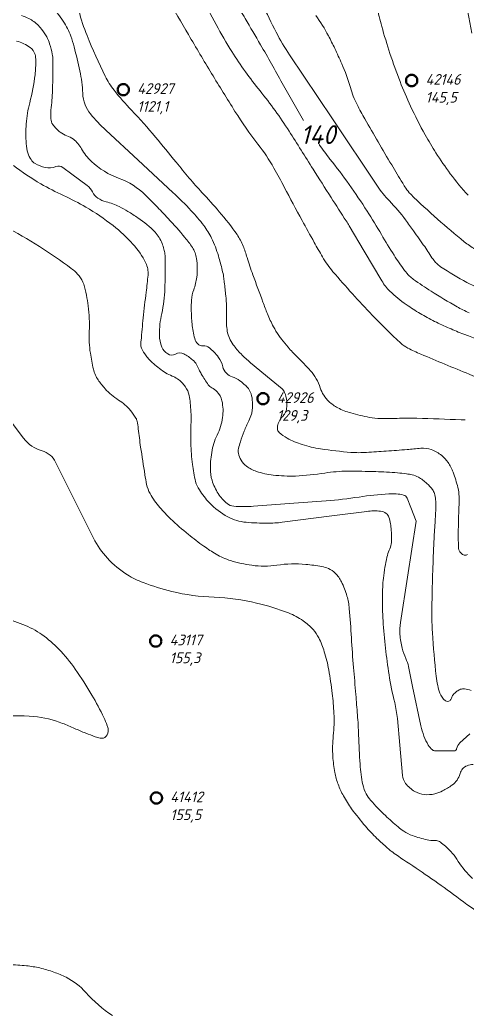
# Model space of a CAD drawing. Header units: millimetres. Extents: x -994 to -400, y 519 to 1360.
# Drawn here: x -703.6 to -644.2, y 803 to 934.5 of the extents above; entities that cross this region are included whole.
import ezdxf

# ---------------------------------------------------------------- set-up
doc = ezdxf.new("R2010")
doc.units = ezdxf.units.MM
doc.linetypes.add('DASHED', pattern=[7, 5, -2, 0])
for name, color, linetype in [('Висоти', 2, 'Continuous'), ('Кривульки', 1, 'Continuous'), ('Свердловини', 4, 'Continuous')]:
    doc.layers.add(name, color=color, linetype=linetype)
doc.styles.add('GOST-2.304_Type-B_italic', font='GOST Common Italic.ttf')

msp = doc.modelspace()

# ---------------------------------------------------------------- linework, layer by layer
at = {"layer": 'Кривульки', "lineweight": 20}
for points in [[(-686.73, 942.25, 0.008132), (-681.23, 932.57, 0.003124), (-678.14, 927.39, 0.003194), (-675.04, 922.37, 0.026182), (-671.99, 918, -0.036746), (-669.88, 914.84, -0.00901), (-668.5, 912.3, 0.005219), (-666.14, 907.89, 0.002418), (-664.53, 904.97, 0.003629), (-663.43, 903.04, 0.045413), (-662.04, 901.07, 0.01405), (-656.82, 895.3, 0.015402), (-653.08, 891.61, 0.068165), (-652.1, 890.93, 0.018149), (-650.4, 890.13, 0.004892), (-643.97, 887.47, 0.000874), (-635.84, 884.22, 0.006388)], [(-673.19, 940.41, 0.012192), (-669.57, 932.88, 0.029181), (-667.79, 929.86), (-662.12, 921.37), (-656.13, 912.43, 0.0455), (-654.56, 910.49, -0.034204), (-652.41, 907.95, -0.003617), (-651.36, 906.5, -0.002522), (-649.87, 904.4, -0.011969), (-649.32, 903.56, 0.011936), (-648.76, 902.73, 0.091124), (-647.76, 901.74, 0.031011), (-644.26, 899.66, 0.016122), (-641.37, 898.3, 0.025412)], [(-639.47, 891.11, -0.027839), (-644.68, 892.78, -0.012315), (-646.61, 893.57, -0.01194), (-648.56, 894.48, -0.017964), (-650.47, 895.52, -0.017795), (-652.31, 896.7, -0.041172), (-654.49, 898.49, -0.067098), (-655.56, 899.85), (-657.9, 903.82), (-659.87, 907.16, 0.011483), (-660.28, 907.81, -0.002352), (-662.3, 910.94, -0.002545), (-664.68, 914.7, 0.001895), (-667.87, 919.75, 0.0288), (-671.72, 925.09, -0.029603), (-675.46, 930.3, -0.021404), (-677.53, 933.89, 0.019557), (-679.77, 937.83, 0.013691)], [(-674.96, 936.9, 0.000138), (-673.68, 934.69, -0.000088), (-671.65, 931.22, -0.005827), (-668.76, 926.12, 0.005962), (-665.94, 921.14, 0.000018), (-665.93, 921.14, -0.026183)], [(-643.6, 932.77, -0.012295), (-644.62, 938.37, -0.006183)], [(-644.21, 863.51, -0.216928), (-644.51, 863.41, -0.14033), (-644.95, 863.6, -0.082751), (-645.27, 863.97, -0.121863), (-645.38, 864.29, -0.012644), (-645.4, 864.73, -0.003898), (-645.41, 866.14, -0.012166), (-645.35, 868.99, 0.015626), (-645.31, 871.21, 0.05543), (-645.47, 872.4, 0.030946), (-646.1, 874.44, 0.0589), (-646.77, 875.74, 0.069324), (-647.61, 876.66, 0.090455), (-649, 877.45, 0.105355), (-650.37, 877.63, 0.004324), (-651.32, 877.54, -0.004587), (-652.21, 877.46, -0.002496), (-654.97, 877.24, -0.002627), (-657.59, 877.07, -0.035175), (-659.65, 877.08, -0.017791), (-663.68, 877.54, -0.039966), (-666.12, 878.11, -0.045897), (-668.12, 878.97, -0.068335), (-669.18, 879.73, -0.175399), (-669.41, 880.2, -0.098531), (-669.36, 880.72, -0.065338), (-669.05, 881.43, -0.063635), (-668.71, 881.86, 0.074826), (-668.42, 882.25, 0.088211), (-668.19, 882.91, 0.062883), (-668.17, 883.9, 0.065587), (-668.45, 885.04, 0.129048), (-668.8, 885.53), (-670.22, 886.7), (-672.97, 888.98, -0.028053), (-674.24, 890.16, -0.03057), (-675.28, 891.37, -0.058683), (-675.79, 892.25, -0.061333), (-676.06, 893.17, -0.053042), (-676.18, 895.12, 0.03778), (-676.26, 897.86, 0.00292), (-676.46, 899.67, 0.007494), (-676.55, 900.38, 0.02362), (-676.73, 901.27, 0.010879), (-677.24, 903.17, 0.041102), (-678.15, 905.53, 0.052241), (-679.19, 907.22, 0.023634), (-680.85, 909.18, 0.017623), (-683.29, 911.61), (-687.89, 915.88), (-692.18, 919.86, -0.035623), (-694.21, 922.04, -0.076004), (-694.92, 923.25, -0.084442), (-695.24, 924.77, 0.043822), (-695.62, 927.73, 0.010144), (-696.39, 930.92, 0.022323), (-696.83, 932.35, 0.060204), (-697.82, 934.33, 0.045741), (-699.65, 936.61, 0.017333)], [(-644.5, 881.39, 0.000332), (-645.04, 881.41, 0.002233), (-650.9, 881.61, 0.019049), (-653.2, 881.6, -0.017169), (-655.74, 881.57, -0.041008), (-657.2, 881.72, -0.023681), (-659.68, 882.31, -0.051547), (-661.4, 883, -0.066136), (-662.58, 883.84, -0.127446), (-663.73, 885.66, 0.104683), (-665.03, 887.92, 0.017413), (-666.8, 889.77, -0.025695), (-667.99, 891.05, -0.006172), (-668.85, 892.11, -0.013979), (-669.22, 892.59, -0.033366), (-669.94, 893.77, -0.024603), (-670.73, 895.47, -0.006606), (-671.33, 897.03, -0.00285), (-672.67, 900.67, -0.011439), (-673.44, 902.96, 0.017249), (-673.96, 904.48, 0.059198), (-674.77, 906, 0.026439), (-677.12, 909.04, 0.009478), (-679.42, 911.6, -0.012811), (-681.11, 913.51, -0.003798), (-682.85, 915.61, 0.00239), (-685.6, 918.96, 0.016956), (-688.76, 922.51, -0.022699), (-691.08, 925.18, -0.052631), (-692.26, 927.04, -0.019545), (-694.67, 932.43, -0.032297), (-695.75, 935.72, 0.041025)], [(-656.19, 936.26, 0.018582), (-655.57, 933.65, 0.012639), (-654.48, 930.06, 0.01194), (-653.14, 926.32, 0.018164), (-651.75, 923.07, 0.015001), (-649.81, 919.26, 0.017972), (-648.38, 916.86, 0.014921), (-646.48, 914.09, 0.031024), (-644.09, 911.22, 0.031484)], [(-643.69, 845.46, 0.068968), (-644.59, 845.68, 0.119247), (-645.13, 845.61, 0.069983), (-645.59, 845.35, 0.05134), (-646.11, 844.86, 0.111741), (-646.32, 844.45, -0.134808), (-646.51, 844.13, -0.365687), (-647.11, 844.09, -0.155332), (-647.87, 845.12, -0.029023), (-648.14, 846.11, -0.023451), (-648.34, 847.35, -0.013526), (-648.84, 853.12, -0.019825), (-648.91, 857.07, -0.002794), (-648.8, 861.35, -0.003073), (-648.65, 865.23, -0.006861), (-648.5, 867.74, 0.008214), (-648.39, 869.83, 0.036446), (-648.42, 870.8, 0.042119), (-648.58, 871.63, 0.092087), (-648.83, 872.14, 0.047884), (-649.57, 872.95, 0.050748), (-650.71, 873.79, 0.083401), (-651.52, 874.1, 0.017847), (-652.29, 874.23, 0.011657), (-653.48, 874.36, 0.012369), (-656.36, 874.52, 0.009607), (-660.09, 874.58, 0.038438), (-663.12, 874.33, -0.029739), (-667.02, 873.94, -0.038791), (-669.98, 874.06, -0.050849), (-672.19, 874.55, -0.079143), (-673.51, 875.23, -0.109424), (-674.22, 876.04, -0.069337), (-674.58, 876.97, -0.114694), (-674.57, 877.58, -0.020807), (-674.32, 878.46, -0.012562), (-673.81, 879.89, -0.019076), (-673.22, 881.27, 0.030182), (-672.87, 882.15, 0.058037), (-672.75, 882.71, 0.03238), (-672.72, 883.75, 0.063899), (-672.91, 884.84, 0.089079), (-673.27, 885.55, 0.044007), (-673.62, 885.94, 0.02342), (-674.38, 886.58, 0.082814), (-675.41, 887.12, -0.108202), (-676.18, 887.58, -0.155748), (-676.66, 888.45, 0.11183), (-677.23, 889.7, 0.02879), (-677.85, 890.43, 0.034398), (-678.44, 890.98, 0.196655), (-679.27, 891.22, -0.234401), (-679.97, 891.48, -0.118112), (-680.38, 892.2, -0.049372), (-680.74, 894.13, -0.016491), (-680.84, 896.06, -0.025693), (-680.81, 897.29, -0.065289), (-680.51, 898.68, 0.054316), (-680.11, 900.34, 0.068528), (-680.14, 902.83, 0.109858), (-680.7, 904.3, 0.027492), (-681.68, 905.62, 0.013418), (-683.91, 908.15, 0.005381), (-685.55, 909.87, 0.006459), (-686.95, 911.27, 0.10563), (-690.4, 913.46, -0.099431), (-694.1, 915.73, -0.078815), (-695.41, 917.41, 0.101689), (-696.48, 918.66, 0.083322), (-697.36, 919.13, -0.083892), (-698.23, 919.6, -0.074982), (-699.22, 920.64, -0.141438), (-699.47, 921.38, -0.041778), (-699.42, 922.89, 0.024391), (-699.24, 925.47, 0.002784), (-699.19, 928.46, 0.011387), (-699.2, 929.2, 0.04167), (-699.29, 929.96, 0.022912), (-699.63, 931.32, 0.051886), (-700.02, 932.25, 0.041281), (-700.71, 933.3, 0.077496), (-701.89, 934.4, 0.077576), (-703.35, 935.09, 0.043325)], [(-664.32, 935.1, -0.038812), (-662.65, 932.42, -0.007958), (-661.8, 930.71, -0.006858), (-660.88, 928.7, -0.035886), (-659.73, 925.54, 0.049279), (-658.84, 923.26, 0.012242), (-657.82, 921.37, 0.003717), (-654.25, 915.25, 0.002227), (-652.79, 912.83, 0.008117), (-652.38, 912.17, 0.054817), (-651.73, 911.37, 0.011485), (-648.16, 908.04, 0.01283), (-644.64, 905.06, 0.034181), (-643.22, 904.07, 0.031441)], [(-704.02, 931.7, -0.093374), (-702.21, 930.84, -0.169376), (-701.57, 929.92, -0.067768), (-701.46, 929.12, -0.028761), (-701.57, 927.23, -0.035713), (-702.27, 923.51, 0.047318), (-702.74, 920.69, 0.017169), (-702.78, 919.42, 0.01633), (-702.74, 918.08, 0.056039), (-702.51, 916.84, 0.072844), (-702.1, 915.96, 0.122016), (-701.55, 915.44, 0.064902), (-700.24, 914.92, 0.162912), (-698.79, 915.04, -0.266842), (-697.87, 914.92), (-696.67, 914.03), (-694.66, 912.51, -0.113824), (-693.94, 911.66, 0.118758), (-693.24, 910.85, 0.100723), (-692.14, 910.36, -0.065307), (-690.41, 909.72, -0.014282), (-689.26, 909.08, -0.011745), (-687.91, 908.22, -0.057117), (-685.64, 906.31, -0.097633), (-684.71, 904.83, -0.027502), (-684.46, 904.05, -0.035982), (-684.34, 903.43, -0.028158), (-684.29, 902.41, -0.00799), (-684.34, 898.82, -0.046557), (-684.76, 895.51, 0.054364), (-685.07, 892.67, 0.103911), (-684.74, 891.06, 0.146653), (-683.97, 890.16, 0.283946), (-682.94, 890.14, -0.261475), (-681.84, 890.16, -0.052181), (-680.66, 889.36, -0.091304), (-680.14, 888.73, -0.017261), (-679.8, 888.06, 0.020214), (-679.51, 887.5, 0.012196), (-679.05, 886.74, 0.012822), (-678.58, 886.03, 0.128502), (-678.12, 885.65, -0.090167), (-677.44, 885.17, -0.139914), (-676.77, 883.91, -0.089441), (-676.69, 881.7, -0.079823), (-677.41, 879.38, 0.080602), (-678.13, 877.07, 0.013607), (-678.27, 875.85, 0.018356), (-678.31, 874.95, 0.07893), (-678.08, 873.37, 0.064405), (-677.26, 871.6, 0.081755), (-676.1, 870.29, 0.153004), (-675.21, 869.93, 0.019172), (-673.91, 869.88, 0.018575), (-672.58, 869.93), (-667.23, 870.33), (-662.94, 870.65, 0.019687), (-658.58, 871.15, -0.021748), (-654.63, 871.58, -0.076345), (-652.68, 871.41, -0.246195), (-652.19, 870.99), (-651.71, 869.74), (-651.02, 867.93), (-652.16, 860.51), (-653.09, 854.47, 0.054508), (-653.15, 852.89, 0.046534), (-652.86, 851.07, 0.047532), (-652.38, 849.72, -0.059189), (-652.01, 848.63), (-651.47, 846), (-650.38, 840.78, 0.041033), (-649.97, 839.39, 0.044921), (-649.39, 838.21, 0.078248), (-648.84, 837.56, 0.179362), (-648.48, 837.43), (-647.39, 837.43), (-645.97, 837.43, 0.365922), (-645.63, 837.72, -0.168451), (-645.21, 838.48), (-643.87, 839.7)], [(-663.89, 917.97, 0.014), (-662.44, 916.04, -0.026183), (-657.52, 909.13, -0.010358), (-655.61, 906, 0.011849), (-653.94, 903.27, 0.015955), (-652.54, 901.25, 0.039307), (-651.89, 900.5, 0.041799), (-651.36, 900.06, 0.010086), (-649.02, 898.49, 0.01323), (-645.58, 896.42, 0.02987), (-643.98, 895.63, 0.033979)], [(-643.43, 835.62, 0.096411), (-644.25, 835.46, 0.234369), (-645.18, 834.41, -0.172608), (-646.25, 832.88, -0.038854), (-647.5, 832.12, -0.052602), (-648.52, 831.73, -0.093152), (-649.92, 831.64, -0.099834), (-651.17, 832.04, -0.09967), (-652.41, 833.11, -0.14377), (-652.83, 834.18), (-653.19, 838.19), (-653.5, 841.72, 0.038218), (-653.85, 843.84, -0.021663), (-654.6, 847.54, -0.011377), (-655.07, 851.07, -0.011062), (-655.39, 854.72, -0.017987), (-655.48, 857.96, -0.024087), (-655.35, 860.38, -0.01583), (-655.15, 861.82, -0.016841), (-654.88, 863.16, -0.04602), (-654.57, 864.08, 0.05173), (-654.31, 864.9, 0.052794), (-654.26, 865.32, 0.015544), (-654.31, 866.74, 0.058394), (-654.62, 868.46, 0.162797), (-654.99, 868.98, 0.133872), (-655.72, 869.26, 0.056312), (-657.55, 869.24), (-662.17, 868.64), (-668.8, 867.79, -0.031897), (-670.75, 867.67, -0.02213), (-673.57, 867.79, -0.100748), (-675.99, 868.51, -0.082108), (-678.44, 870.39, -0.045209), (-679.77, 872.1, -0.081119), (-680.26, 873.21, -0.03113), (-680.69, 875.49, -0.025574), (-680.89, 878.31, -0.012628), (-680.88, 880.7, 0.016733), (-680.89, 882.5, 0.018771), (-680.98, 883.61, 0.019828), (-681.13, 884.64, 0.104387), (-681.63, 885.81, 0.091259), (-682.66, 886.83, 0.054917), (-683.39, 887.22, -0.047117), (-684.24, 887.65, -0.037662), (-685.86, 888.86, -0.052713), (-686.84, 889.92, -0.054263), (-687.44, 890.93, -0.118298), (-687.54, 891.46, -0.011542), (-687.5, 891.94, -0.001836), (-687.22, 894.93, -0.008227), (-686.82, 898.36, 0.01244), (-686.58, 900.63, 0.134514), (-686.88, 902.22, 0.070616), (-688.58, 904.74, 0.04239), (-691.21, 907.19, 0.034872), (-694.82, 909.65, 0.024051), (-697.78, 911.18, -0.023591), (-700.8, 912.75, -0.033512), (-704.45, 915.2, -0.069271)], [(-705.63, 907.1, -0.023093), (-700.98, 904.42, -0.017087), (-696.77, 901.52, -0.060839), (-695.72, 900.53, -0.099246), (-695.11, 899.4, -0.043106), (-694.51, 896.53, -0.042698), (-694.38, 893.16, 0.049486), (-694.23, 890.25, 0.019327), (-693.83, 888.14, 0.049363), (-693.56, 887.34, 0.04848), (-693.2, 886.71, 0.02379), (-692.27, 885.53, 0.078549), (-690.49, 884.03, -0.087543), (-688.92, 882.65, -0.029648), (-688.18, 881.62, -0.091541), (-688.03, 881.23, -0.020491), (-687.87, 880.21, 0.008687), (-687.56, 877.79, 0.003216), (-686.99, 874.11, 0.009104), (-686.76, 872.82, 0.080933), (-686.3, 871.6, 0.046717), (-685.02, 869.76, 0.026884), (-683.59, 868.26, 0.017773), (-681.23, 866.18, 0.016577), (-679.17, 864.61, 0.022366), (-677.56, 863.56, 0.057319), (-675.62, 862.7, 0.042014), (-672.79, 862.08, 0.07055), (-669.48, 862.1, -0.060558), (-665.63, 862.2, -0.02165), (-663.52, 861.91, -0.051138), (-662.65, 861.66, -0.103193), (-661.73, 861.04, -0.079975), (-660.91, 859.88, -0.042639), (-660.18, 858, -0.050737), (-659.87, 856.34, -0.005238), (-659.6, 852.45, 0.005193), (-659.31, 848.51, 0.000681), (-659.01, 844.92, -0.000901), (-658.79, 842.21, -0.011728), (-658.64, 839.53, 0.008112), (-658.44, 835.65, 0.034228), (-658.08, 832.96, 0.070016), (-657.63, 831.71, 0.061171), (-657.05, 830.87, 0.022053), (-655.08, 828.84, 0.012407), (-653.39, 827.33, 0.030249), (-652.65, 826.78, 0.056401), (-651.49, 826.18, 0.03656), (-649.56, 825.62, 0.070844), (-648.58, 825.54, -0.125446), (-648.03, 825.44, -0.053511), (-647.79, 825.3, -0.017343), (-647.12, 824.76, -0.075526), (-645.41, 822.76, 0.066934), (-643.52, 820.48, 0.028109)], [(-706.2, 883.08), (-703.09, 878.96, 0.163483), (-700.64, 877.28, -0.211152), (-698.84, 875.79), (-695.89, 869.85), (-693.82, 865.69, 0.071083), (-691.97, 863.02, 0.066961), (-689.31, 860.82, 0.049718), (-687.22, 859.79, 0.029092), (-683.43, 858.61, 0.053158), (-677.82, 857.84, -0.052818), (-672.17, 857.07, -0.031168), (-667.94, 855.75, -0.06273), (-666, 854.71, -0.054015), (-664.69, 853.56, -0.06913), (-663.92, 852.43, -0.040054), (-663.19, 850.61, -0.031728), (-662.6, 848.2, -0.014215), (-662.14, 845.06, -0.016891), (-661.91, 842.4, -0.039903), (-662, 839.44, 0.04283), (-662.06, 836.68, 0.031371), (-661.79, 834.58, 0.040591), (-661.36, 833, 0.038371), (-660.65, 831.45, 0.032129), (-659.56, 829.74, 0.01879), (-657.73, 827.43, 0.024854), (-656.2, 825.81, 0.008045), (-654.82, 824.53, 0.022836), (-654.3, 824.11, 0.015674), (-652.68, 822.97, -0.00781), (-649.38, 820.75, -0.007421), (-646.05, 818.36, 0.006884), (-642.46, 815.77, 0.031161)], [(-706.88, 841.93, -0.05389), (-701.72, 842, -0.071195), (-697.91, 841.09, -0.011915), (-696.33, 840.42, 0.012509), (-694.83, 839.78, 0.011586), (-693.59, 839.32, 0.022587), (-692.93, 839.13, 0.267618), (-692.13, 839.37, 0.238859), (-691.86, 840.25, 0.044368), (-692, 840.78, 0.021068), (-692.45, 841.86, 0.023979), (-694.02, 844.84, 0.019714), (-696.23, 848.28, 0.039515), (-698.42, 850.94, 0.04613), (-700.66, 852.87, 0.061931), (-703.18, 854.22, 0.028952), (-708.97, 856.09, 0.055027)], [(-691.28, 802.28, -0.065918), (-694.84, 805.35, 0.093954), (-697.46, 807.37, 0.032307), (-699.07, 808.05, 0.028811), (-700.94, 808.6, 0.030362), (-702.71, 808.89, 0.023365), (-705.02, 809.02, 0.059181), (-709.19, 808.56, 0.054797), (-713.47, 807.06, 0.015868), (-718.11, 804.66, 0.016539), (-722.41, 802.06, 0.008348)]]:
    msp.add_lwpolyline(points, format="xyb", dxfattribs=at)
at = {"layer": 'Свердловини', "linetype": 'DASHED', "lineweight": 50}
for centre in [(-651.6, 926.47), (-689.86, 925.25), (-671.32, 884.21), (-685.56, 852.02), (-685.47, 831.18)]:
    msp.add_circle(centre, 0.749, dxfattribs=at)

# ---------------------------------------------------------------- texts
at = {"layer": 'Висоти', "insert": (-666.35, 920.53), "char_height": 2.5, "attachment_point": 1, "style": 'GOST-2.304_Type-B_italic'}
msp.add_mtext_dynamic_manual_height_columns('{\\fGOST Common|b0|i1|c204|p34;140}', width=8.7959, gutter_width=12.5, heights=[0], dxfattribs=at)
at = {"layer": 'Свердловини', "linetype": 'DASHED', "char_height": 1.425, "attachment_point": 1, "style": 'GOST-2.304_Type-B_italic'}
for s, insert in [('{\\fGOST Common|b0|i1|c204|p34;42146\\P145,5}', (-649.75, 927.33)), ('{\\fGOST Common|b0|i1|c204|p34;42927\\P1121,1}', (-688.01, 926.11)), ('{\\fGOST Common|b0|i1|c204|p34;42926\\P129,3}', (-669.48, 885.07)), ('{\\fGOST Common|b0|i1|c204|p34;43117\\P155,3}', (-683.71, 852.88)), ('{\\fGOST Common|b0|i1|c204|p34;41412\\P155,5}', (-683.63, 832.04))]:
    msp.add_mtext_dynamic_manual_height_columns(s, width=5.3259, gutter_width=12.5, heights=[0], dxfattribs=dict(at, insert=insert))

doc.saveas('drawing.dxf')
